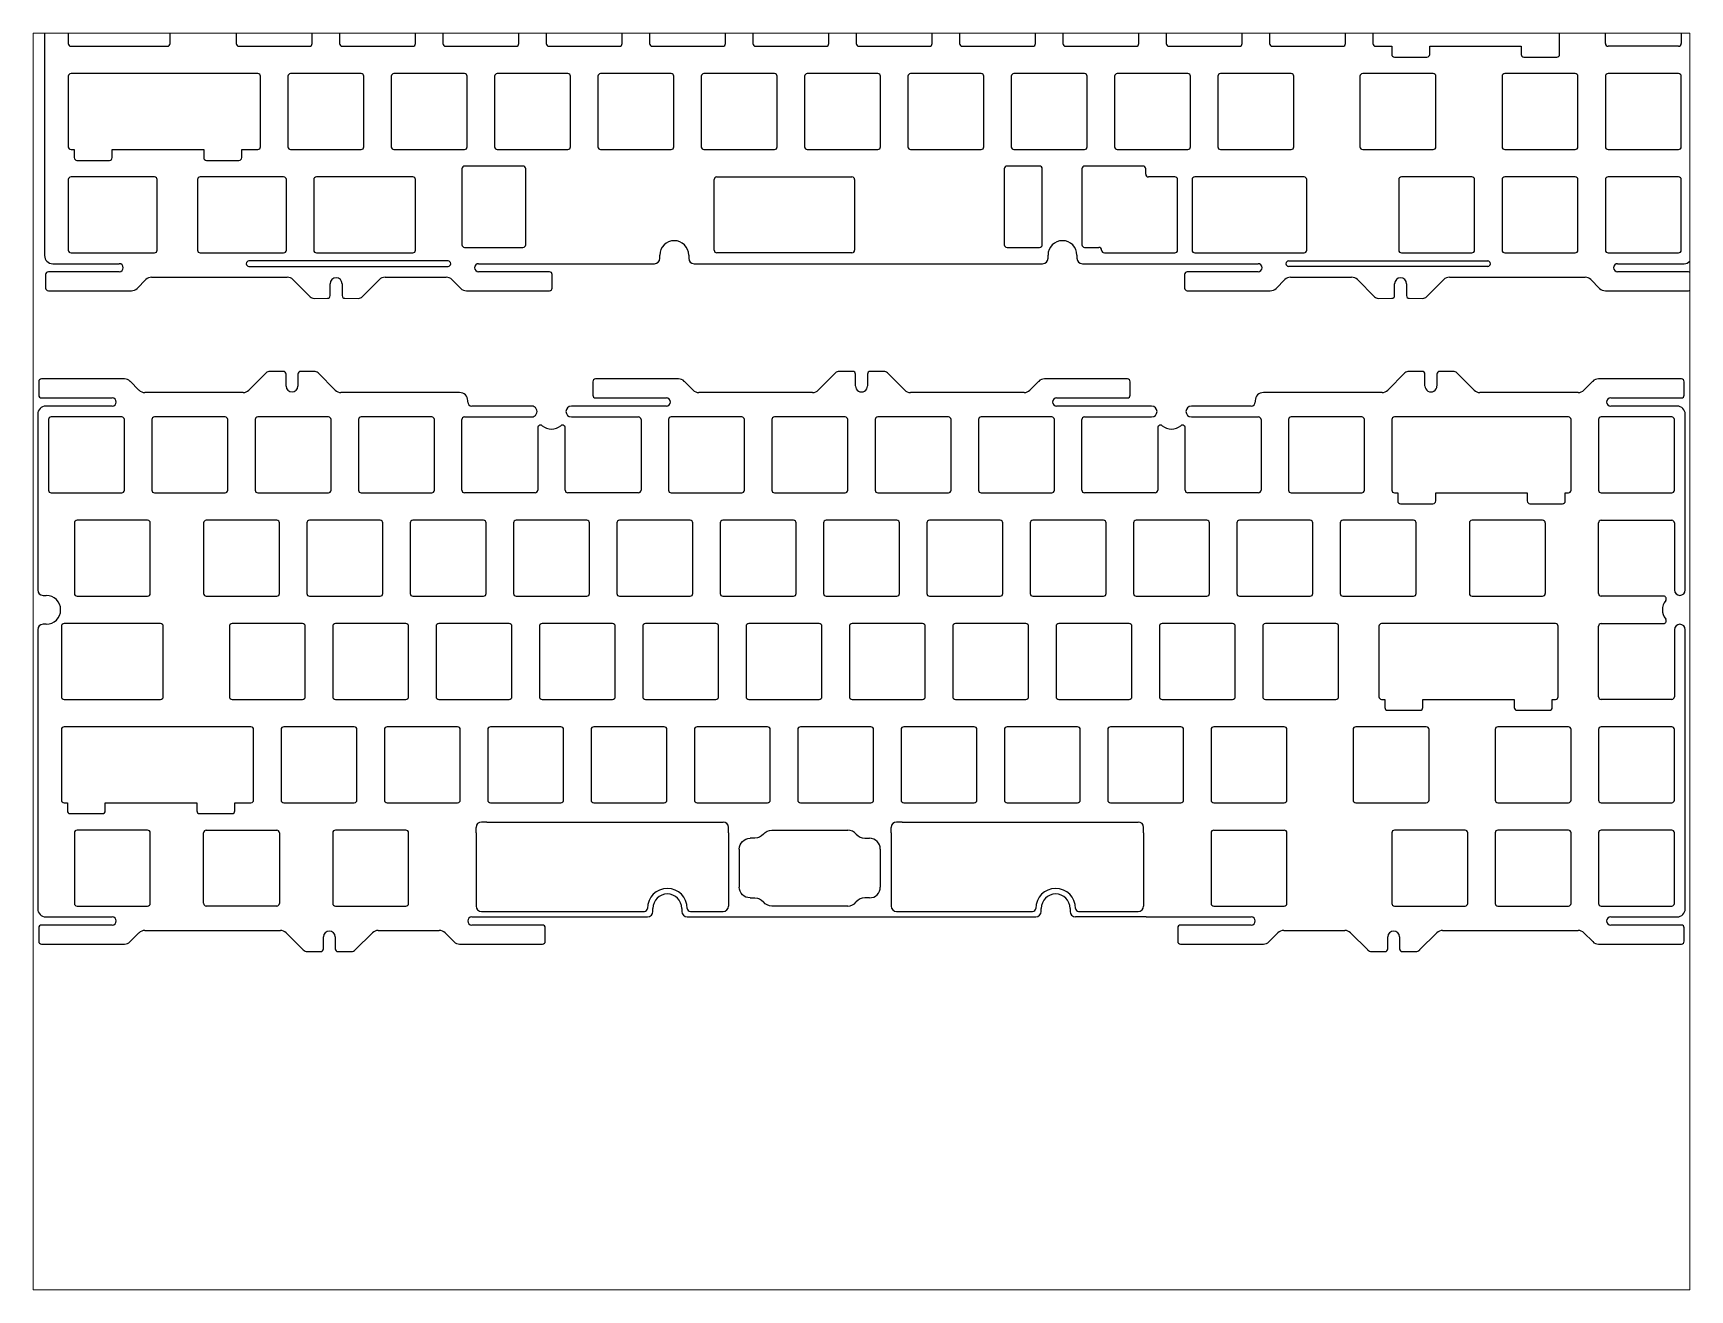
# Paper-space layout '布局1' of a CAD drawing. Header units: millimetres. Extents: x 26 to 231, y 20 to 176.
# The model-space entities are those that its viewports show. They can reach past a viewport. Long polylines and large blocks are cut down to what shows.
import ezdxf

# ---------------------------------------------------------------- set-up
doc = ezdxf.new("R2010")
doc.units = ezdxf.units.MM
doc.layers.add('SHAPE2DVIEW', color=7, linetype='Continuous')

msp = doc.modelspace()

# ---------------------------------------------------------------- linework, layer by layer
at = {"color": 0}
for p, q in [((11.64, 184.52), (11.64, 133.05)), ((46.98, 185.15), (46.98, 172.15)), ((60.98, 172.15), (60.98, 185.15)), ((66.03, 185.15), (66.03, 172.15)), ((80.03, 172.15), (80.03, 185.15)), ((85.08, 185.15), (85.08, 172.15)), ((99.08, 172.15), (99.08, 185.15)), ((104.13, 185.15), (104.13, 172.15)), ((118.13, 172.15), (118.13, 185.15)), ((123.18, 185.15), (123.18, 172.15)), ((137.18, 172.15), (137.18, 185.15)), ((142.23, 185.15), (142.23, 172.15)), ((156.23, 172.15), (156.23, 185.15)), ((161.28, 185.15), (161.28, 172.15)), ((175.28, 172.15), (175.28, 185.15)), ((180.33, 185.15), (180.33, 172.15)), ((194.33, 172.15), (194.33, 185.15)), ((199.38, 185.15), (199.38, 172.15)), ((213.38, 172.15), (213.38, 185.15)), ((218.43, 185.15), (218.43, 172.15)), ((232.43, 172.15), (232.43, 185.15)), ((237.48, 185.15), (237.48, 172.15)), ((251.48, 172.15), (251.48, 185.15)), ((256.53, 185.15), (256.53, 172.15)), ((299.39, 172.15), (299.39, 185.15)), ((313.39, 184.52), (313.39, 172.15)), ((315.39, 133.05), (315.39, 184.52)), ((290.96, 170.15), (290.96, 181.18)), ((47.48, 171.65), (60.48, 171.65)), ((66.53, 171.65), (79.53, 171.65)), ((85.58, 171.65), (98.58, 171.65)), ((104.63, 171.65), (117.63, 171.65)), ((123.68, 171.65), (136.68, 171.65)), ((142.73, 171.65), (155.73, 171.65)), ((161.78, 171.65), (174.78, 171.65)), ((180.83, 171.65), (193.83, 171.65)), ((199.88, 171.65), (212.88, 171.65)), ((218.93, 171.65), (231.93, 171.65)), ((237.98, 171.65), (250.98, 171.65)), ((257.03, 171.65), (260, 171.65)), ((260, 171.65), (260, 170.15)), ((267, 170.15), (267, 171.65)), ((267, 171.65), (283.87, 171.65)), ((283.87, 171.65), (283.87, 170.15)), ((312.89, 171.65), (299.89, 171.65)), ((260.5, 169.65), (266.5, 169.65)), ((284.37, 169.65), (290.46, 169.65)), ((56.5, 166.1), (56.5, 153.1)), ((70, 166.6), (57, 166.6)), ((70.5, 153.1), (70.5, 166.1)), ((75.55, 166.1), (75.55, 153.1)), ((89.05, 166.6), (76.05, 166.6)), ((89.55, 153.1), (89.55, 166.1)), ((94.6, 166.1), (94.6, 153.1)), ((108.1, 166.6), (95.1, 166.6)), ((108.6, 153.1), (108.6, 166.1)), ((113.65, 166.1), (113.65, 153.1)), ((127.15, 166.6), (114.15, 166.6)), ((127.65, 153.1), (127.65, 166.1)), ((132.7, 166.1), (132.7, 153.1)), ((146.2, 166.6), (133.2, 166.6)), ((146.7, 153.1), (146.7, 166.1)), ((151.75, 166.1), (151.75, 153.1)), ((165.25, 166.6), (152.25, 166.6)), ((165.75, 153.1), (165.75, 166.1)), ((170.8, 166.1), (170.8, 153.1)), ((184.3, 166.6), (171.3, 166.6)), ((184.8, 153.1), (184.8, 166.1)), ((189.85, 166.1), (189.85, 153.1)), ((203.35, 166.6), (190.35, 166.6)), ((203.85, 153.1), (203.85, 166.1)), ((208.9, 166.1), (208.9, 153.1)), ((222.4, 166.6), (209.4, 166.6)), ((222.9, 153.1), (222.9, 166.1)), ((227.95, 166.1), (227.95, 153.1)), ((241.45, 166.6), (228.45, 166.6)), ((241.95, 153.1), (241.95, 166.1)), ((254.15, 166.1), (254.15, 153.1)), ((267.65, 166.6), (254.65, 166.6)), ((268.15, 153.1), (268.15, 166.1)), ((280.34, 166.1), (280.34, 153.1)), ((293.84, 166.6), (280.84, 166.6)), ((294.34, 153.1), (294.34, 166.1)), ((299.39, 166.1), (299.39, 153.1)), ((312.89, 166.6), (299.89, 166.6)), ((313.39, 153.1), (313.39, 166.1)), ((57, 152.6), (70, 152.6)), ((76.05, 152.6), (89.05, 152.6)), ((95.1, 152.6), (108.1, 152.6)), ((114.15, 152.6), (127.15, 152.6)), ((133.2, 152.6), (146.2, 152.6)), ((152.25, 152.6), (165.25, 152.6)), ((171.3, 152.6), (184.3, 152.6)), ((190.35, 152.6), (203.35, 152.6)), ((209.4, 152.6), (222.4, 152.6)), ((228.45, 152.6), (241.45, 152.6)), ((254.65, 152.6), (267.65, 152.6)), ((280.84, 152.6), (293.84, 152.6)), ((299.89, 152.6), (312.89, 152.6)), ((16.02, 147.05), (16.02, 134.05)), ((31.9, 147.55), (16.52, 147.55)), ((32.4, 134.05), (32.4, 147.05)), ((202.88, 149.05), (202.88, 135.05)), ((214.14, 149.55), (203.38, 149.55)), ((214.64, 148.05), (214.64, 149.05)), ((220.02, 147.55), (215.14, 147.55)), ((220.52, 134.05), (220.52, 147.05)), ((223.19, 147.05), (223.19, 134.05)), ((243.83, 147.55), (223.69, 147.55)), ((244.33, 134.05), (244.33, 147.05)), ((261.29, 147.05), (261.29, 134.05)), ((274.79, 147.55), (261.79, 147.55)), ((275.29, 134.05), (275.29, 147.05)), ((280.34, 147.05), (280.34, 134.05)), ((293.84, 147.55), (280.84, 147.55)), ((294.34, 134.05), (294.34, 147.05)), ((299.39, 147.05), (299.39, 134.05)), ((312.89, 147.55), (299.89, 147.55)), ((313.39, 134.05), (313.39, 147.05)), ((203.38, 134.55), (206.02, 134.55)), ((13.14, 131.55), (25.39, 131.55)), ((16.52, 133.55), (31.9, 133.55)), ((86.03, 132.05), (49.33, 132.05)), ((91.67, 131.55), (124.07, 131.55)), ((125.07, 132.55), (125.07, 133.13)), ((130.39, 133.13), (130.39, 132.55)), ((131.39, 131.55), (195.64, 131.55)), ((196.64, 132.55), (196.64, 133.13)), ((201.97, 133.13), (201.97, 132.55)), ((202.97, 131.55), (235.36, 131.55)), ((207.02, 133.55), (220.02, 133.55)), ((223.69, 133.55), (243.83, 133.55)), ((241, 132.05), (277.7, 132.05)), ((261.79, 133.55), (274.79, 133.55)), ((280.84, 133.55), (293.84, 133.55)), ((299.89, 133.55), (312.89, 133.55)), ((301.64, 131.55), (313.89, 131.55)), ((11.84, 129.55), (11.84, 127.05)), ((25.39, 130.05), (12.34, 130.05)), ((28.7, 126.99), (30.32, 128.61)), ((31.38, 129.05), (56.38, 129.05)), ((49.33, 131.05), (86.03, 131.05)), ((57.44, 128.61), (60.61, 125.45)), ((70.2, 125.45), (73.36, 128.61)), ((74.42, 129.05), (85.68, 129.05)), ((86.74, 128.61), (88.36, 126.99)), ((104.72, 130.05), (91.67, 130.05)), ((105.22, 127.05), (105.22, 129.55)), ((221.81, 129.55), (221.81, 127.05)), ((235.36, 130.05), (222.31, 130.05)), ((238.67, 126.99), (240.29, 128.61)), ((277.7, 131.05), (241, 131.05)), ((241.35, 129.05), (252.61, 129.05)), ((253.67, 128.61), (256.83, 125.45)), ((266.42, 125.45), (269.59, 128.61)), ((270.65, 129.05), (295.65, 129.05)), ((296.71, 128.61), (298.33, 126.99)), ((314.69, 130.05), (301.64, 130.05)), ((315.19, 127.05), (315.19, 129.55)), ((12.34, 126.55), (27.64, 126.55)), ((64.3, 125.66), (64.3, 127.85)), ((66.5, 127.85), (66.5, 125.66)), ((89.42, 126.55), (104.72, 126.55)), ((222.31, 126.55), (237.61, 126.55)), ((260.53, 125.66), (260.53, 127.85)), ((262.73, 127.85), (262.73, 125.66)), ((299.39, 126.55), (314.69, 126.55)), ((61.32, 125.15), (63.8, 125.16)), ((67, 125.16), (69.49, 125.15)), ((257.54, 125.15), (260.03, 125.16)), ((263.23, 125.16), (265.71, 125.15)), ((26.37, 110.29), (11.07, 110.29)), ((52.47, 111.4), (49.3, 108.23)), ((55.66, 111.69), (53.18, 111.69)), ((56.16, 108.99), (56.16, 111.19)), ((58.36, 111.19), (58.36, 108.99)), ((61.35, 111.69), (58.86, 111.69)), ((65.22, 108.23), (62.06, 111.4)), ((128.52, 110.29), (113.22, 110.29)), ((157.45, 111.4), (154.29, 108.23)), ((160.65, 111.69), (158.16, 111.69)), ((161.15, 109), (161.15, 111.19)), ((163.35, 111.19), (163.35, 109)), ((166.33, 111.69), (163.85, 111.69)), ((170.21, 108.23), (167.04, 111.4)), ((211.28, 110.29), (195.98, 110.29)), ((262.44, 111.4), (259.27, 108.23)), ((265.63, 111.69), (263.15, 111.69)), ((266.13, 109), (266.13, 111.19)), ((268.33, 111.19), (268.33, 109)), ((271.32, 111.69), (268.83, 111.69)), ((275.19, 108.23), (272.02, 111.4)), ((313.42, 110.29), (298.12, 110.29)), ((10.57, 109.79), (10.57, 107.29)), ((29.05, 108.23), (27.43, 109.86)), ((48.24, 107.79), (30.12, 107.79)), ((88.16, 107.79), (66.28, 107.79)), ((112.72, 109.79), (112.72, 107.29)), ((131.2, 108.23), (129.58, 109.86)), ((153.23, 107.79), (132.26, 107.79)), ((192.23, 107.79), (171.27, 107.79)), ((194.92, 109.86), (193.29, 108.23)), ((211.78, 107.29), (211.78, 109.79)), ((258.21, 107.79), (236.34, 107.79)), ((294.38, 107.79), (276.25, 107.79)), ((297.06, 109.86), (295.44, 108.23)), ((313.92, 107.29), (313.92, 109.79)), ((11.07, 106.79), (24.12, 106.79)), ((24.12, 105.29), (11.87, 105.29)), ((89.66, 106.04), (89.66, 106.29)), ((101.43, 105.29), (90.41, 105.29)), ((126.27, 105.29), (108.76, 105.29)), ((113.22, 106.79), (126.27, 106.79)), ((198.23, 106.79), (211.28, 106.79)), ((215.73, 105.29), (198.23, 105.29)), ((234.09, 105.29), (223.06, 105.29)), ((234.84, 106.29), (234.84, 106.04)), ((300.37, 106.79), (313.42, 106.79)), ((312.62, 105.29), (300.37, 105.29)), ((10.37, 103.79), (10.37, 71.38)), ((12.37, 102.79), (12.37, 89.79)), ((25.87, 103.29), (12.87, 103.29)), ((26.37, 89.79), (26.37, 102.79)), ((31.42, 102.79), (31.42, 89.79)), ((44.92, 103.29), (31.92, 103.29)), ((45.42, 89.79), (45.42, 102.79)), ((50.47, 102.79), (50.47, 89.79)), ((63.97, 103.29), (50.97, 103.29)), ((64.47, 89.79), (64.47, 102.79)), ((69.52, 102.79), (69.52, 89.79)), ((83.02, 103.29), (70.02, 103.29)), ((83.52, 89.79), (83.52, 102.79)), ((88.57, 89.79), (88.57, 102.79)), ((89.07, 103.29), (101.43, 103.29)), ((102.57, 101.29), (102.57, 89.79)), ((107.62, 89.79), (107.62, 101.29)), ((108.76, 103.29), (121.12, 103.29)), ((121.62, 102.79), (121.62, 89.79)), ((126.67, 102.79), (126.67, 89.79)), ((140.17, 103.29), (127.17, 103.29)), ((140.67, 89.79), (140.67, 102.79)), ((145.72, 102.79), (145.72, 89.79)), ((159.22, 103.29), (146.22, 103.29)), ((159.72, 89.79), (159.72, 102.79)), ((164.77, 102.79), (164.77, 89.79)), ((178.27, 103.29), (165.27, 103.29)), ((178.77, 89.79), (178.77, 102.79)), ((183.82, 102.79), (183.82, 89.79)), ((197.32, 103.29), (184.32, 103.29)), ((197.82, 89.79), (197.82, 102.79)), ((202.87, 89.79), (202.87, 102.79)), ((203.37, 103.29), (215.73, 103.29)), ((216.87, 101.29), (216.87, 89.79)), ((221.92, 89.79), (221.92, 101.29)), ((223.06, 103.29), (235.42, 103.29)), ((235.92, 102.79), (235.92, 89.79)), ((240.97, 102.79), (240.97, 89.79)), ((254.47, 103.29), (241.47, 103.29)), ((254.97, 89.79), (254.97, 102.79)), ((298.12, 102.79), (298.12, 89.79)), ((311.62, 103.29), (298.62, 103.29)), ((312.12, 89.79), (312.12, 102.79)), ((314.12, 71.38), (314.12, 103.79)), ((12.87, 89.29), (25.87, 89.29)), ((31.92, 89.29), (44.92, 89.29)), ((50.97, 89.29), (63.97, 89.29)), ((70.02, 89.29), (83.02, 89.29)), ((102.07, 89.29), (89.07, 89.29)), ((121.12, 89.29), (108.12, 89.29)), ((127.17, 89.29), (140.17, 89.29)), ((146.22, 89.29), (159.22, 89.29)), ((165.27, 89.29), (178.27, 89.29)), ((184.32, 89.29), (197.32, 89.29)), ((216.37, 89.29), (203.37, 89.29)), ((235.42, 89.29), (222.42, 89.29)), ((241.47, 89.29), (254.47, 89.29)), ((298.62, 89.29), (311.62, 89.29)), ((17.14, 83.74), (17.14, 70.74)), ((30.64, 84.24), (17.64, 84.24)), ((31.14, 70.74), (31.14, 83.74)), ((40.95, 83.74), (40.95, 70.74)), ((54.45, 84.24), (41.45, 84.24)), ((54.95, 70.74), (54.95, 83.74)), ((60, 83.74), (60, 70.74)), ((73.5, 84.24), (60.5, 84.24)), ((74, 70.74), (74, 83.74)), ((79.05, 83.74), (79.05, 70.74)), ((92.55, 84.24), (79.55, 84.24)), ((93.05, 70.74), (93.05, 83.74)), ((98.1, 83.74), (98.1, 70.74)), ((111.6, 84.24), (98.6, 84.24)), ((112.1, 70.74), (112.1, 83.74)), ((117.15, 83.74), (117.15, 70.74)), ((130.65, 84.24), (117.65, 84.24)), ((131.15, 70.74), (131.15, 83.74)), ((136.2, 83.74), (136.2, 70.74)), ((149.7, 84.24), (136.7, 84.24)), ((150.2, 70.74), (150.2, 83.74)), ((155.25, 83.74), (155.25, 70.74)), ((168.75, 84.24), (155.75, 84.24)), ((169.25, 70.74), (169.25, 83.74)), ((174.3, 83.74), (174.3, 70.74)), ((187.8, 84.24), (174.8, 84.24)), ((188.3, 70.74), (188.3, 83.74)), ((193.35, 83.74), (193.35, 70.74)), ((206.85, 84.24), (193.85, 84.24)), ((207.35, 70.74), (207.35, 83.74)), ((212.4, 83.74), (212.4, 70.74)), ((225.9, 84.24), (212.9, 84.24)), ((226.4, 70.74), (226.4, 83.74)), ((231.45, 83.74), (231.45, 70.74)), ((244.95, 84.24), (231.95, 84.24)), ((245.45, 70.74), (245.45, 83.74)), ((250.5, 83.74), (250.5, 70.74)), ((264, 84.24), (251, 84.24)), ((264.5, 70.74), (264.5, 83.74)), ((298.12, 70.74), (298.12, 83.74)), ((298.62, 84.24), (311.62, 84.24)), ((312.12, 83.74), (312.12, 71.38)), ((11.37, 70.38), (11.95, 70.38)), ((17.64, 70.24), (30.64, 70.24)), ((41.45, 70.24), (54.45, 70.24)), ((60.5, 70.24), (73.5, 70.24)), ((79.55, 70.24), (92.55, 70.24)), ((98.6, 70.24), (111.6, 70.24)), ((117.65, 70.24), (130.65, 70.24)), ((136.7, 70.24), (149.7, 70.24)), ((155.75, 70.24), (168.75, 70.24)), ((174.8, 70.24), (187.8, 70.24)), ((193.85, 70.24), (206.85, 70.24)), ((212.9, 70.24), (225.9, 70.24)), ((231.95, 70.24), (244.95, 70.24)), ((251, 70.24), (264, 70.24)), ((310.12, 70.24), (298.62, 70.24)), ((11.95, 65.06), (11.37, 65.06)), ((45.71, 64.69), (45.71, 51.69)), ((59.21, 65.19), (46.21, 65.19)), ((59.71, 51.69), (59.71, 64.69)), ((64.76, 64.69), (64.76, 51.69)), ((78.26, 65.19), (65.26, 65.19)), ((78.76, 51.69), (78.76, 64.69)), ((83.81, 64.69), (83.81, 51.69)), ((97.31, 65.19), (84.31, 65.19)), ((97.81, 51.69), (97.81, 64.69)), ((102.86, 64.69), (102.86, 51.69)), ((116.36, 65.19), (103.36, 65.19)), ((116.86, 51.69), (116.86, 64.69)), ((121.91, 64.69), (121.91, 51.69)), ((135.41, 65.19), (122.41, 65.19)), ((135.91, 51.69), (135.91, 64.69)), ((140.96, 64.69), (140.96, 51.69)), ((154.46, 65.19), (141.46, 65.19)), ((154.96, 51.69), (154.96, 64.69)), ((160.01, 64.69), (160.01, 51.69)), ((173.51, 65.19), (160.51, 65.19)), ((174.01, 51.69), (174.01, 64.69)), ((179.06, 64.69), (179.06, 51.69)), ((192.56, 65.19), (179.56, 65.19)), ((193.06, 51.69), (193.06, 64.69)), ((198.11, 64.69), (198.11, 51.69)), ((211.61, 65.19), (198.61, 65.19)), ((212.11, 51.69), (212.11, 64.69)), ((217.16, 64.69), (217.16, 51.69)), ((230.66, 65.19), (217.66, 65.19)), ((231.16, 51.69), (231.16, 64.69)), ((236.21, 64.69), (236.21, 51.69)), ((249.71, 65.19), (236.71, 65.19)), ((250.21, 51.69), (250.21, 64.69)), ((298.12, 51.69), (298.12, 64.69)), ((298.62, 65.19), (310.12, 65.19)), ((10.37, 64.06), (10.37, 12.59)), ((312.12, 64.06), (312.12, 51.69)), ((314.12, 12.59), (314.12, 64.06)), ((46.21, 51.19), (59.21, 51.19)), ((65.26, 51.19), (78.26, 51.19)), ((84.31, 51.19), (97.31, 51.19)), ((103.36, 51.19), (116.36, 51.19)), ((122.41, 51.19), (135.41, 51.19)), ((141.46, 51.19), (154.46, 51.19)), ((160.51, 51.19), (173.51, 51.19)), ((179.56, 51.19), (192.56, 51.19)), ((198.61, 51.19), (211.61, 51.19)), ((217.66, 51.19), (230.66, 51.19)), ((236.71, 51.19), (249.71, 51.19)), ((311.62, 51.19), (298.62, 51.19)), ((68.74, 46.14), (55.74, 46.14)), ((87.79, 46.14), (74.79, 46.14)), ((106.84, 46.14), (93.84, 46.14)), ((125.89, 46.14), (112.89, 46.14)), ((144.94, 46.14), (131.94, 46.14)), ((163.99, 46.14), (150.99, 46.14)), ((183.04, 46.14), (170.04, 46.14)), ((202.09, 46.14), (189.09, 46.14)), ((221.14, 46.14), (208.14, 46.14)), ((240.19, 46.14), (227.19, 46.14)), ((266.38, 46.14), (253.38, 46.14)), ((292.57, 46.14), (279.57, 46.14)), ((311.62, 46.14), (298.62, 46.14)), ((55.24, 45.64), (55.24, 32.64)), ((69.24, 32.64), (69.24, 45.64)), ((74.29, 45.64), (74.29, 32.64)), ((88.29, 32.64), (88.29, 45.64)), ((93.34, 45.64), (93.34, 32.64)), ((107.34, 32.64), (107.34, 45.64)), ((112.39, 45.64), (112.39, 32.64)), ((126.39, 32.64), (126.39, 45.64)), ((131.44, 45.64), (131.44, 32.64)), ((145.44, 32.64), (145.44, 45.64)), ((150.49, 45.64), (150.49, 32.64)), ((164.49, 32.64), (164.49, 45.64)), ((169.54, 45.64), (169.54, 32.64)), ((183.54, 32.64), (183.54, 45.64)), ((188.59, 45.64), (188.59, 32.64)), ((202.59, 32.64), (202.59, 45.64)), ((207.64, 45.64), (207.64, 32.64)), ((221.64, 32.64), (221.64, 45.64)), ((226.69, 45.64), (226.69, 32.64)), ((240.69, 32.64), (240.69, 45.64)), ((252.88, 45.64), (252.88, 32.64)), ((266.88, 32.64), (266.88, 45.64)), ((279.07, 45.64), (279.07, 32.64)), ((293.07, 32.64), (293.07, 45.64)), ((298.12, 45.64), (298.12, 32.64)), ((312.12, 32.64), (312.12, 45.64)), ((55.74, 32.14), (68.74, 32.14)), ((74.79, 32.14), (87.79, 32.14)), ((93.84, 32.14), (106.84, 32.14)), ((112.89, 32.14), (125.89, 32.14)), ((131.94, 32.14), (144.94, 32.14)), ((150.99, 32.14), (163.99, 32.14)), ((170.04, 32.14), (183.04, 32.14)), ((189.09, 32.14), (202.09, 32.14)), ((208.14, 32.14), (221.14, 32.14)), ((227.19, 32.14), (240.19, 32.14)), ((253.38, 32.14), (266.38, 32.14)), ((279.57, 32.14), (292.57, 32.14)), ((298.62, 32.14), (311.62, 32.14)), ((40.95, 13.6), (40.95, 26.59)), ((41.45, 27.09), (54.45, 27.09)), ((260.02, 26.59), (260.02, 13.59)), ((273.52, 27.09), (260.52, 27.09)), ((274.02, 13.59), (274.02, 26.59)), ((279.07, 26.59), (279.07, 13.59)), ((292.57, 27.09), (279.57, 27.09)), ((293.07, 13.59), (293.07, 26.59)), ((298.12, 26.59), (298.12, 13.59)), ((311.62, 27.09), (298.62, 27.09)), ((312.12, 13.59), (312.12, 26.59)), ((54.45, 13.1), (41.45, 13.1)), ((123.8, 12.09), (123.8, 12.67)), ((129.12, 12.67), (129.12, 12.09)), ((195.37, 12.09), (195.37, 12.67)), ((200.7, 12.67), (200.7, 12.09)), ((260.52, 13.09), (273.52, 13.09)), ((279.57, 13.09), (292.57, 13.09)), ((298.62, 13.09), (311.62, 13.09)), ((24.12, 9.59), (11.07, 9.59)), ((11.87, 11.09), (24.12, 11.09)), ((103.46, 9.59), (90.41, 9.59)), ((214.76, 11.09), (234.09, 11.09)), ((234.09, 9.59), (221.04, 9.59)), ((300.37, 11.09), (312.62, 11.09)), ((313.42, 9.59), (300.37, 9.59)), ((10.57, 9.09), (10.57, 6.59)), ((27.43, 6.53), (29.05, 8.16)), ((30.12, 8.59), (55.12, 8.59)), ((56.18, 8.16), (59.34, 4.99)), ((63.04, 5.2), (63.04, 7.39)), ((65.24, 7.39), (65.24, 5.2)), ((68.93, 4.99), (72.1, 8.16)), ((73.16, 8.59), (84.41, 8.59)), ((85.47, 8.16), (87.1, 6.53)), ((103.96, 6.59), (103.96, 9.09)), ((220.54, 9.09), (220.54, 6.59)), ((237.4, 6.53), (239.02, 8.16)), ((240.08, 8.59), (251.34, 8.59)), ((252.4, 8.16), (255.57, 4.99)), ((259.26, 5.2), (259.26, 7.39)), ((261.46, 7.39), (261.46, 5.2)), ((265.15, 4.99), (268.32, 8.16)), ((269.38, 8.59), (294.38, 8.59)), ((295.44, 8.16), (297.06, 6.53)), ((313.92, 6.59), (313.92, 9.09)), ((11.07, 6.09), (26.37, 6.09)), ((60.05, 4.7), (62.54, 4.7)), ((65.74, 4.7), (68.22, 4.7)), ((88.16, 6.09), (103.46, 6.09)), ((221.04, 6.09), (236.34, 6.09)), ((256.27, 4.7), (258.76, 4.7)), ((261.96, 4.7), (264.45, 4.7)), ((298.12, 6.09), (313.42, 6.09))]:
    msp.add_line(p, q, dxfattribs=at)
for p, q in [((16.02, 185.15), (16.02, 172.15)), ((34.78, 172.15), (34.78, 185.15)), ((16.52, 171.65), (34.28, 171.65)), ((16.02, 166.1), (16.02, 153.1)), ((50.95, 166.6), (16.52, 166.6)), ((51.45, 153.1), (51.45, 166.1)), ((16.52, 152.6), (17.11, 152.6)), ((17.11, 152.6), (17.11, 151.1)), ((17.61, 150.6), (23.61, 150.6)), ((24.11, 151.1), (24.11, 152.6)), ((24.11, 152.6), (40.98, 152.6)), ((40.98, 152.6), (40.98, 151.1)), ((41.48, 150.6), (47.48, 150.6)), ((47.98, 151.1), (47.98, 152.6)), ((47.98, 152.6), (50.95, 152.6)), ((39.83, 147.05), (39.83, 134.05)), ((55.72, 147.55), (40.33, 147.55)), ((56.22, 134.05), (56.22, 147.05)), ((61.27, 147.05), (61.27, 134.05)), ((79.53, 147.55), (61.77, 147.55)), ((80.03, 134.05), (80.03, 147.05)), ((88.58, 149.05), (88.58, 135.05)), ((99.84, 149.55), (89.08, 149.55)), ((100.34, 135.05), (100.34, 149.05)), ((135.08, 134.05), (135.08, 147.05)), ((135.58, 147.55), (160.49, 147.55)), ((160.99, 147.05), (160.99, 134.05)), ((188.58, 149.05), (188.58, 135.05)), ((195.08, 149.55), (189.08, 149.55)), ((195.58, 135.05), (195.58, 149.05)), ((89.08, 134.55), (99.84, 134.55)), ((189.08, 134.55), (195.08, 134.55)), ((40.33, 133.55), (55.72, 133.55)), ((61.77, 133.55), (79.53, 133.55)), ((160.49, 133.55), (135.58, 133.55)), ((260.02, 102.79), (260.02, 89.79)), ((292.57, 103.29), (260.52, 103.29)), ((293.07, 89.79), (293.07, 102.79)), ((260.52, 89.29), (261.11, 89.29)), ((261.11, 89.29), (261.11, 87.79)), ((268.11, 87.79), (268.11, 89.29)), ((268.11, 89.29), (284.99, 89.29)), ((284.99, 89.29), (284.99, 87.79)), ((291.99, 89.29), (292.57, 89.29)), ((291.99, 87.79), (291.99, 89.29)), ((261.61, 87.29), (267.61, 87.29)), ((285.49, 87.29), (291.49, 87.29)), ((14.75, 64.69), (14.75, 51.69)), ((33.02, 65.19), (15.25, 65.19)), ((33.52, 51.69), (33.52, 64.69)), ((257.64, 64.69), (257.64, 51.69)), ((290.19, 65.19), (258.14, 65.19)), ((290.69, 51.69), (290.69, 64.69)), ((15.25, 51.19), (33.02, 51.19)), ((258.14, 51.19), (258.73, 51.19)), ((258.73, 51.19), (258.73, 49.69)), ((259.23, 49.19), (265.23, 49.19)), ((265.73, 49.69), (265.73, 51.19)), ((265.73, 51.19), (282.6, 51.19)), ((282.6, 51.19), (282.6, 49.69)), ((283.1, 49.19), (289.1, 49.19)), ((289.6, 51.19), (290.19, 51.19)), ((289.6, 49.69), (289.6, 51.19)), ((49.69, 46.14), (15.25, 46.14)), ((14.75, 45.64), (14.75, 32.64)), ((50.19, 32.64), (50.19, 45.64)), ((15.25, 32.14), (15.84, 32.14)), ((15.84, 32.14), (15.84, 30.64)), ((22.84, 30.64), (22.84, 32.14)), ((22.84, 32.14), (39.72, 32.14)), ((39.72, 32.14), (39.72, 30.64)), ((46.72, 30.64), (46.72, 32.14)), ((46.72, 32.14), (49.69, 32.14)), ((16.34, 30.14), (22.34, 30.14)), ((40.22, 30.14), (46.22, 30.14)), ((91.19, 26.59), (91.19, 27.59)), ((93.19, 28.59), (92.19, 28.59)), ((135.72, 28.59), (136.72, 28.59)), ((137.72, 26.59), (137.72, 27.59)), ((167.72, 26.59), (167.72, 27.59)), ((169.72, 28.59), (168.72, 28.59)), ((212.26, 28.59), (213.26, 28.59)), ((214.26, 26.59), (214.26, 27.59)), ((145.72, 27.1), (159.72, 27.1)), ((91.19, 15.1), (91.19, 14.59)), ((91.19, 14.59), (91.19, 13.59)), ((91.19, 13.59), (91.19, 13.09)), ((137.72, 15.1), (137.72, 14.59)), ((137.72, 14.59), (137.72, 13.59)), ((137.72, 13.59), (137.72, 13.09)), ((159.72, 13.1), (145.72, 13.1)), ((167.72, 15.1), (167.72, 14.59)), ((167.72, 14.59), (167.72, 13.59)), ((167.72, 13.59), (167.72, 13.09)), ((214.26, 15.1), (214.26, 13.59)), ((214.26, 13.59), (214.26, 13.09)), ((90.41, 11.09), (122.8, 11.09)), ((92.19, 12.09), (121.8, 12.09)), ((121.8, 12.09), (122.22, 12.09)), ((130.12, 11.09), (194.37, 11.09)), ((130.7, 12.09), (131.12, 12.09)), ((131.12, 12.09), (134.58, 12.09)), ((134.58, 12.09), (136.72, 12.09)), ((168.72, 12.09), (193.8, 12.09)), ((214.76, 11.09), (201.7, 11.09)), ((202.27, 12.09), (213.26, 12.09))]:
    msp.add_line(p, q)
at = {"linetype": 'Continuous'}
for p, q in [((93.19, 28.59), (135.72, 28.59)), ((169.72, 28.59), (212.26, 28.59)), ((54.93, 26.59), (54.93, 13.59)), ((91.19, 26.59), (91.19, 15.1)), ((137.72, 26.59), (137.72, 15.1)), ((167.72, 26.59), (167.72, 15.1)), ((214.26, 26.59), (214.26, 15.1)), ((227.19, 27.09), (240.19, 27.09)), ((139.72, 23.6), (139.72, 16.6)), ((165.72, 23.6), (165.72, 16.6))]:
    msp.add_line(p, q, dxfattribs=at)
for centre, radius, start, end in [((16.52, 172.15), 0.5, 180, 270), ((34.28, 172.15), 0.5, 270, 0), ((16.52, 166.1), 0.5, 90, 180), ((50.95, 166.1), 0.5, 0, 90), ((16.52, 153.1), 0.5, 180, 270), ((50.95, 153.1), 0.5, 270, 0), ((17.61, 151.1), 0.5, 180, 270), ((23.61, 151.1), 0.5, 270, 0), ((41.48, 151.1), 0.5, 180, 270), ((47.48, 151.1), 0.5, 270, 0), ((40.33, 147.05), 0.5, 90, 180), ((55.72, 147.05), 0.5, 0, 90), ((61.77, 147.05), 0.5, 90, 180), ((79.53, 147.05), 0.5, 0, 90), ((89.08, 149.05), 0.5, 90, 180), ((99.84, 149.05), 0.5, 0, 90), ((135.58, 147.05), 0.5, 90, 180), ((160.49, 147.05), 0.5, 0, 90), ((189.08, 149.05), 0.5, 90, 180), ((195.08, 149.05), 0.5, 0, 90), ((89.08, 135.05), 0.5, 180, 270), ((99.84, 135.05), 0.5, 270, 0), ((189.08, 135.05), 0.5, 180, 270), ((195.08, 135.05), 0.5, 270, 0), ((40.33, 134.05), 0.5, 180, 270), ((55.72, 134.05), 0.5, 270, 0), ((61.77, 134.05), 0.5, 180, 270), ((79.53, 134.05), 0.5, 270, 0), ((135.58, 134.05), 0.5, 180, 270), ((160.49, 134.05), 0.5, 270, 0), ((260.52, 102.79), 0.5, 90, 180), ((292.57, 102.79), 0.5, 0, 90), ((260.52, 89.79), 0.5, 180, 270), ((292.57, 89.79), 0.5, 270, 0), ((261.61, 87.79), 0.5, 180, 270), ((267.61, 87.79), 0.5, 270, 0), ((285.49, 87.79), 0.5, 180, 270), ((291.49, 87.79), 0.5, 270, 0), ((15.25, 64.69), 0.5, 90, 180), ((33.02, 64.69), 0.5, 0, 90), ((258.14, 64.69), 0.5, 90, 180), ((290.19, 64.69), 0.5, 0, 90), ((15.25, 51.69), 0.5, 180, 270), ((33.02, 51.69), 0.5, 270, 0), ((258.14, 51.69), 0.5, 180, 270), ((259.23, 49.69), 0.5, 180, 270), ((265.23, 49.69), 0.5, 270, 0), ((283.1, 49.69), 0.5, 180, 270), ((289.1, 49.69), 0.5, 270, 0), ((290.19, 51.69), 0.5, 270, 0), ((15.25, 45.64), 0.5, 90, 180), ((49.69, 45.64), 0.5, 0, 90), ((15.25, 32.64), 0.5, 180, 270), ((16.34, 30.64), 0.5, 180, 270), ((22.34, 30.64), 0.5, 270, 0), ((40.22, 30.64), 0.5, 180, 270), ((46.22, 30.64), 0.5, 270, 0), ((49.69, 32.64), 0.5, 270, 0), ((126.46, 12.67), 3.66, 0, 180), ((198.04, 12.67), 3.66, 0, 180), ((122.22, 12.67), 0.577, 270, 0), ((130.7, 12.67), 0.577, 180, 270), ((193.8, 12.67), 0.577, 270, 0), ((202.27, 12.67), 0.577, 180, 270)]:
    msp.add_arc(centre, radius, start, end)
at = {"color": 0}
for centre, radius, start, end in [((47.48, 172.15), 0.5, 180, 270), ((60.48, 172.15), 0.5, 270, 0), ((66.53, 172.15), 0.5, 180, 270), ((79.53, 172.15), 0.5, 270, 0), ((85.58, 172.15), 0.5, 180, 270), ((98.58, 172.15), 0.5, 270, 0), ((104.63, 172.15), 0.5, 180, 270), ((117.63, 172.15), 0.5, 270, 0), ((123.68, 172.15), 0.5, 180, 270), ((136.68, 172.15), 0.5, 270, 0), ((142.73, 172.15), 0.5, 180, 270), ((155.73, 172.15), 0.5, 270, 0), ((161.78, 172.15), 0.5, 180, 270), ((174.78, 172.15), 0.5, 270, 0), ((180.83, 172.15), 0.5, 180, 270), ((193.83, 172.15), 0.5, 270, 0), ((199.88, 172.15), 0.5, 180, 270), ((212.88, 172.15), 0.5, 270, 0), ((218.93, 172.15), 0.5, 180, 270), ((231.93, 172.15), 0.5, 270, 0), ((237.98, 172.15), 0.5, 180, 270), ((250.98, 172.15), 0.5, 270, 0), ((257.03, 172.15), 0.5, 180, 270), ((299.89, 172.15), 0.5, 180, 270), ((312.89, 172.15), 0.5, 270, 0), ((260.5, 170.15), 0.5, 180, 270), ((266.5, 170.15), 0.5, 270, 0), ((284.37, 170.15), 0.5, 180, 270), ((290.46, 170.15), 0.5, 270, 0), ((57, 166.1), 0.5, 90, 180), ((70, 166.1), 0.5, 0, 90), ((76.05, 166.1), 0.5, 90, 180), ((89.05, 166.1), 0.5, 0, 90), ((95.1, 166.1), 0.5, 90, 180), ((108.1, 166.1), 0.5, 0, 90), ((114.15, 166.1), 0.5, 90, 180), ((127.15, 166.1), 0.5, 0, 90), ((133.2, 166.1), 0.5, 90, 180), ((146.2, 166.1), 0.5, 0, 90), ((152.25, 166.1), 0.5, 90, 180), ((165.25, 166.1), 0.5, 0, 90), ((171.3, 166.1), 0.5, 90, 180), ((184.3, 166.1), 0.5, 0, 90), ((190.35, 166.1), 0.5, 90, 180), ((203.35, 166.1), 0.5, 0, 90), ((209.4, 166.1), 0.5, 90, 180), ((222.4, 166.1), 0.5, 0, 90), ((228.45, 166.1), 0.5, 90, 180), ((241.45, 166.1), 0.5, 0, 90), ((254.65, 166.1), 0.5, 90, 180), ((267.65, 166.1), 0.5, 0, 90), ((280.84, 166.1), 0.5, 90, 180), ((293.84, 166.1), 0.5, 0, 90), ((299.89, 166.1), 0.5, 90, 180), ((312.89, 166.1), 0.5, 0, 90), ((57, 153.1), 0.5, 180, 270), ((70, 153.1), 0.5, 270, 0), ((76.05, 153.1), 0.5, 180, 270), ((89.05, 153.1), 0.5, 270, 0), ((95.1, 153.1), 0.5, 180, 270), ((108.1, 153.1), 0.5, 270, 0), ((114.15, 153.1), 0.5, 180, 270), ((127.15, 153.1), 0.5, 270, 0), ((133.2, 153.1), 0.5, 180, 270), ((146.2, 153.1), 0.5, 270, 0), ((152.25, 153.1), 0.5, 180, 270), ((165.25, 153.1), 0.5, 270, 0), ((171.3, 153.1), 0.5, 180, 270), ((184.3, 153.1), 0.5, 270, 0), ((190.35, 153.1), 0.5, 180, 270), ((203.35, 153.1), 0.5, 270, 0), ((209.4, 153.1), 0.5, 180, 270), ((222.4, 153.1), 0.5, 270, 0), ((228.45, 153.1), 0.5, 180, 270), ((241.45, 153.1), 0.5, 270, 0), ((254.65, 153.1), 0.5, 180, 270), ((267.65, 153.1), 0.5, 270, 0), ((280.84, 153.1), 0.5, 180, 270), ((293.84, 153.1), 0.5, 270, 0), ((299.89, 153.1), 0.5, 180, 270), ((312.89, 153.1), 0.5, 270, 0), ((16.52, 147.05), 0.5, 90, 180), ((31.9, 147.05), 0.5, 0, 90), ((203.38, 149.05), 0.5, 90, 180), ((214.14, 149.05), 0.5, 0, 90), ((215.14, 148.05), 0.5, 180, 270), ((220.02, 147.05), 0.5, 0, 90), ((223.69, 147.05), 0.5, 90, 180), ((243.83, 147.05), 0.5, 0, 90), ((261.79, 147.05), 0.5, 90, 180), ((274.79, 147.05), 0.5, 0, 90), ((280.84, 147.05), 0.5, 90, 180), ((293.84, 147.05), 0.5, 0, 90), ((299.89, 147.05), 0.5, 90, 180), ((312.89, 147.05), 0.5, 0, 90), ((127.73, 133.13), 2.66, 0, 180), ((199.3, 133.13), 2.66, 360, 180), ((203.38, 135.05), 0.5, 180, 270), ((206.02, 134.05), 0.5, 0, 90), ((13.14, 133.05), 1.5, 180, 270), ((16.52, 134.05), 0.5, 180, 270), ((25.39, 130.8), 0.75, 270, 90), ((31.9, 134.05), 0.5, 270, 0), ((49.33, 131.55), 0.5, 90, 270), ((86.03, 131.55), 0.5, 270, 90), ((91.67, 130.8), 0.75, 90, 270), ((124.07, 132.55), 1, 270, 0), ((131.39, 132.55), 1, 180, 270), ((195.64, 132.55), 1, 270, 0), ((202.97, 132.55), 1, 180, 270), ((207.02, 134.05), 0.5, 180, 270), ((220.02, 134.05), 0.5, 270, 360), ((223.69, 134.05), 0.5, 180, 270), ((235.36, 130.8), 0.75, 270, 90), ((241, 131.55), 0.5, 90, 270), ((243.83, 134.05), 0.5, 270, 0), ((261.79, 134.05), 0.5, 180, 270), ((274.79, 134.05), 0.5, 270, 0), ((277.7, 131.55), 0.5, 270, 90), ((280.84, 134.05), 0.5, 180, 270), ((293.84, 134.05), 0.5, 270, 0), ((299.89, 134.05), 0.5, 180, 270), ((301.64, 130.8), 0.75, 90, 270), ((312.89, 134.05), 0.5, 270, 0), ((313.89, 133.05), 1.5, 270, 0), ((12.34, 129.55), 0.5, 90, 180), ((31.38, 127.55), 1.5, 90, 135), ((56.38, 127.55), 1.5, 45, 90), ((65.4, 127.85), 1.1, 0, 180), ((74.42, 127.55), 1.5, 90, 135), ((85.68, 127.55), 1.5, 45, 90), ((104.72, 129.55), 0.5, 0, 90), ((222.31, 129.55), 0.5, 90, 180), ((241.35, 127.55), 1.5, 90, 135), ((252.61, 127.55), 1.5, 45, 90), ((261.63, 127.85), 1.1, 0, 180), ((270.65, 127.55), 1.5, 90, 135), ((295.65, 127.55), 1.5, 45, 90), ((314.69, 129.55), 0.5, 0, 90), ((12.34, 127.05), 0.5, 180, 270), ((27.64, 128.05), 1.5, 270, 315), ((61.32, 126.15), 1, 225, 270), ((63.8, 125.66), 0.5, 270, 360), ((67, 125.66), 0.5, 180, 270), ((69.49, 126.15), 1, 270, 315), ((89.42, 128.05), 1.5, 225, 270), ((104.72, 127.05), 0.5, 270, 0), ((222.31, 127.05), 0.5, 180, 270), ((237.61, 128.05), 1.5, 270, 315), ((257.54, 126.15), 1, 225, 270), ((260.03, 125.66), 0.5, 270, 360), ((263.23, 125.66), 0.5, 180, 270), ((265.71, 126.15), 1, 270, 315), ((299.39, 128.05), 1.5, 225, 270), ((314.69, 127.05), 0.5, 270, 0), ((11.07, 109.79), 0.5, 90, 180), ((26.37, 108.79), 1.5, 45, 90), ((53.18, 110.69), 1, 90, 135), ((55.66, 111.19), 0.5, 0, 90), ((58.86, 111.19), 0.5, 90, 180), ((61.35, 110.69), 1, 45, 90), ((113.22, 109.79), 0.5, 90, 180), ((128.52, 108.79), 1.5, 45, 90), ((158.16, 110.69), 1, 90, 135), ((160.65, 111.19), 0.5, 0, 90), ((163.85, 111.19), 0.5, 90, 180), ((166.33, 110.69), 1, 45, 90), ((195.98, 108.79), 1.5, 90, 135), ((211.28, 109.79), 0.5, 0, 90), ((263.15, 110.69), 1, 90, 135), ((265.63, 111.19), 0.5, 0, 90), ((268.83, 111.19), 0.5, 90, 180), ((271.32, 110.69), 1, 45, 90), ((298.12, 108.79), 1.5, 90, 135), ((313.42, 109.79), 0.5, 0, 90), ((11.07, 107.29), 0.5, 180, 270), ((30.12, 109.29), 1.5, 225, 270), ((48.24, 109.29), 1.5, 270, 315), ((57.26, 108.99), 1.1, 180, 360), ((66.28, 109.29), 1.5, 225, 270), ((88.16, 106.29), 1.5, 0, 90), ((113.22, 107.29), 0.5, 180, 270), ((132.26, 109.29), 1.5, 225, 270), ((153.23, 109.29), 1.5, 270, 315), ((162.25, 108.99), 1.1, 179.9545, 0.0455), ((171.27, 109.29), 1.5, 225, 270), ((192.23, 109.29), 1.5, 270, 315), ((211.28, 107.29), 0.5, 270, 0), ((236.34, 106.29), 1.5, 90, 180), ((258.21, 109.29), 1.5, 270, 315), ((267.23, 108.99), 1.1, 179.9545, 0.0455), ((276.25, 109.29), 1.5, 225, 270), ((294.38, 109.29), 1.5, 270, 315), ((313.42, 107.29), 0.5, 270, 0), ((11.87, 103.79), 1.5, 90, 180), ((24.12, 106.04), 0.75, 270, 90), ((90.41, 106.04), 0.75, 180, 270), ((101.43, 104.29), 1, 269.9953, 90), ((108.76, 104.29), 1, 90, 270), ((126.27, 106.04), 0.75, 270, 90), ((198.23, 106.04), 0.75, 90, 270), ((215.73, 104.29), 1, 270, 90), ((223.06, 104.29), 1, 90, 270), ((234.09, 106.04), 0.75, 270, 0), ((300.37, 106.04), 0.75, 90, 270), ((312.62, 103.79), 1.5, 0, 90), ((12.87, 102.79), 0.5, 90, 180), ((25.87, 102.79), 0.5, 0, 90), ((31.92, 102.79), 0.5, 90, 180), ((44.92, 102.79), 0.5, 0, 90), ((50.97, 102.79), 0.5, 90, 180), ((63.97, 102.79), 0.5, 0, 90), ((70.02, 102.79), 0.5, 90, 180), ((83.02, 102.79), 0.5, 0, 90), ((89.07, 102.79), 0.5, 90, 180), ((103.07, 101.29), 0.5, 50.1882, 180), ((105.1, 103.72), 2.66, 230.1882, 309.8118), ((107.12, 101.29), 0.5, 0, 129.8118), ((121.12, 102.79), 0.5, 0, 90), ((127.17, 102.79), 0.5, 90, 180), ((140.17, 102.79), 0.5, 0, 90), ((146.22, 102.79), 0.5, 90, 180), ((159.22, 102.79), 0.5, 0, 90), ((165.27, 102.79), 0.5, 90, 180), ((178.27, 102.79), 0.5, 0, 90), ((184.32, 102.79), 0.5, 90, 180), ((197.32, 102.79), 0.5, 0, 90), ((203.37, 102.79), 0.5, 90, 180), ((217.37, 101.29), 0.5, 50.1882, 180), ((219.4, 103.72), 2.66, 230.1882, 309.8118), ((221.42, 101.29), 0.5, 0, 129.8118), ((235.42, 102.79), 0.5, 0, 90), ((241.47, 102.79), 0.5, 90, 180), ((254.47, 102.79), 0.5, 0, 90), ((298.62, 102.79), 0.5, 90, 180), ((311.62, 102.79), 0.5, 0, 90), ((12.87, 89.79), 0.5, 180, 270), ((25.87, 89.79), 0.5, 270, 0), ((31.92, 89.79), 0.5, 180, 270), ((44.92, 89.79), 0.5, 270, 0), ((50.97, 89.79), 0.5, 180, 270), ((63.97, 89.79), 0.5, 270, 0), ((70.02, 89.79), 0.5, 180, 270), ((83.02, 89.79), 0.5, 270, 0), ((89.07, 89.79), 0.5, 180, 270), ((102.07, 89.79), 0.5, 270, 0), ((108.12, 89.79), 0.5, 180, 270), ((121.12, 89.79), 0.5, 270, 0), ((127.17, 89.79), 0.5, 180, 270), ((140.17, 89.79), 0.5, 270, 0), ((146.22, 89.79), 0.5, 180, 270), ((159.22, 89.79), 0.5, 270, 0), ((165.27, 89.79), 0.5, 180, 270), ((178.27, 89.79), 0.5, 270, 0), ((184.32, 89.79), 0.5, 180, 270), ((197.32, 89.79), 0.5, 270, 0), ((203.37, 89.79), 0.5, 180, 270), ((216.37, 89.79), 0.5, 270, 0), ((222.42, 89.79), 0.5, 180, 270), ((235.42, 89.79), 0.5, 270, 0), ((241.47, 89.79), 0.5, 180, 270), ((254.47, 89.79), 0.5, 270, 0), ((298.62, 89.79), 0.5, 180, 270), ((311.62, 89.79), 0.5, 270, 0), ((17.64, 83.74), 0.5, 90, 180), ((30.64, 83.74), 0.5, 0, 90), ((41.45, 83.74), 0.5, 90, 180), ((54.45, 83.74), 0.5, 0, 90), ((60.5, 83.74), 0.5, 90, 180), ((73.5, 83.74), 0.5, 0, 90), ((79.55, 83.74), 0.5, 90, 180), ((92.55, 83.74), 0.5, 0, 90), ((98.6, 83.74), 0.5, 90, 180), ((111.6, 83.74), 0.5, 0, 90), ((117.65, 83.74), 0.5, 90, 180), ((130.65, 83.74), 0.5, 0, 90), ((136.7, 83.74), 0.5, 90, 180), ((149.7, 83.74), 0.5, 0, 90), ((155.75, 83.74), 0.5, 90, 180), ((168.75, 83.74), 0.5, 0, 90), ((174.8, 83.74), 0.5, 90, 180), ((187.8, 83.74), 0.5, 0, 90), ((193.85, 83.74), 0.5, 90, 180), ((206.85, 83.74), 0.5, 0, 90), ((212.9, 83.74), 0.5, 90, 180), ((225.9, 83.74), 0.5, 0, 90), ((231.95, 83.74), 0.5, 90, 180), ((244.95, 83.74), 0.5, 0, 90), ((251, 83.74), 0.5, 90, 180), ((264, 83.74), 0.5, 0, 90), ((298.62, 83.74), 0.5, 90, 180), ((311.62, 83.74), 0.5, 0, 90), ((11.37, 71.38), 1, 180, 270), ((11.95, 67.72), 2.66, 270, 90), ((17.64, 70.74), 0.5, 180, 270), ((30.64, 70.74), 0.5, 270, 0), ((41.45, 70.74), 0.5, 180, 270), ((54.45, 70.74), 0.5, 270, 0), ((60.5, 70.74), 0.5, 180, 270), ((73.5, 70.74), 0.5, 270, 0), ((79.55, 70.74), 0.5, 180, 270), ((92.55, 70.74), 0.5, 270, 0), ((98.6, 70.74), 0.5, 180, 270), ((111.6, 70.74), 0.5, 270, 0), ((117.65, 70.74), 0.5, 180, 270), ((130.65, 70.74), 0.5, 270, 0), ((136.7, 70.74), 0.5, 180, 270), ((149.7, 70.74), 0.5, 270, 0), ((155.75, 70.74), 0.5, 180, 270), ((168.75, 70.74), 0.5, 270, 0), ((174.8, 70.74), 0.5, 180, 270), ((187.8, 70.74), 0.5, 270, 0), ((193.85, 70.74), 0.5, 180, 270), ((206.85, 70.74), 0.5, 270, 0), ((212.9, 70.74), 0.5, 180, 270), ((225.9, 70.74), 0.5, 270, 0), ((231.95, 70.74), 0.5, 180, 270), ((244.95, 70.74), 0.5, 270, 0), ((251, 70.74), 0.5, 180, 270), ((264, 70.74), 0.5, 270, 0), ((298.62, 70.74), 0.5, 180, 270), ((313.12, 71.38), 1, 180, 0), ((312.55, 67.72), 2.66, 140.1882, 219.8118), ((310.12, 69.74), 0.5, 320.1882, 90), ((11.37, 64.06), 1, 90, 180), ((46.21, 64.69), 0.5, 90, 180), ((59.21, 64.69), 0.5, 0, 90), ((65.26, 64.69), 0.5, 90, 180), ((78.26, 64.69), 0.5, 0, 90), ((84.31, 64.69), 0.5, 90, 180), ((97.31, 64.69), 0.5, 0, 90), ((103.36, 64.69), 0.5, 90, 180), ((116.36, 64.69), 0.5, 0, 90), ((122.41, 64.69), 0.5, 90, 180), ((135.41, 64.69), 0.5, 0, 90), ((141.46, 64.69), 0.5, 90, 180), ((154.46, 64.69), 0.5, 0, 90), ((160.51, 64.69), 0.5, 90, 180), ((173.51, 64.69), 0.5, 0, 90), ((179.56, 64.69), 0.5, 90, 180), ((192.56, 64.69), 0.5, 0, 90), ((198.61, 64.69), 0.5, 90, 180), ((211.61, 64.69), 0.5, 0, 90), ((217.66, 64.69), 0.5, 90, 180), ((230.66, 64.69), 0.5, 0, 90), ((236.71, 64.69), 0.5, 90, 180), ((249.71, 64.69), 0.5, 0, 90), ((298.62, 64.69), 0.5, 90, 180), ((310.12, 65.69), 0.5, 270, 39.8118), ((313.12, 64.06), 1, 0, 180), ((46.21, 51.69), 0.5, 180, 270), ((59.21, 51.69), 0.5, 270, 0), ((65.26, 51.69), 0.5, 180, 270), ((78.26, 51.69), 0.5, 270, 0), ((84.31, 51.69), 0.5, 180, 270), ((97.31, 51.69), 0.5, 270, 0), ((103.36, 51.69), 0.5, 180, 270), ((116.36, 51.69), 0.5, 270, 0), ((122.41, 51.69), 0.5, 180, 270), ((135.41, 51.69), 0.5, 270, 0), ((141.46, 51.69), 0.5, 180, 270), ((154.46, 51.69), 0.5, 270, 0), ((160.51, 51.69), 0.5, 180, 270), ((173.51, 51.69), 0.5, 270, 0), ((179.56, 51.69), 0.5, 180, 270), ((192.56, 51.69), 0.5, 270, 0), ((198.61, 51.69), 0.5, 180, 270), ((211.61, 51.69), 0.5, 270, 0), ((217.66, 51.69), 0.5, 180, 270), ((230.66, 51.69), 0.5, 270, 0), ((236.71, 51.69), 0.5, 180, 270), ((249.71, 51.69), 0.5, 270, 0), ((298.62, 51.69), 0.5, 180, 270), ((311.62, 51.69), 0.5, 270, 0), ((55.74, 45.64), 0.5, 90, 180), ((68.74, 45.64), 0.5, 0, 90), ((74.79, 45.64), 0.5, 90, 180), ((87.79, 45.64), 0.5, 0, 90), ((93.84, 45.64), 0.5, 90, 180), ((106.84, 45.64), 0.5, 0, 90), ((112.89, 45.64), 0.5, 90, 180), ((125.89, 45.64), 0.5, 0, 90), ((131.94, 45.64), 0.5, 90, 180), ((144.94, 45.64), 0.5, 0, 90), ((150.99, 45.64), 0.5, 90, 180), ((163.99, 45.64), 0.5, 0, 90), ((170.04, 45.64), 0.5, 90, 180), ((183.04, 45.64), 0.5, 0, 90), ((189.09, 45.64), 0.5, 90, 180), ((202.09, 45.64), 0.5, 0, 90), ((208.14, 45.64), 0.5, 90, 180), ((221.14, 45.64), 0.5, 0, 90), ((227.19, 45.64), 0.5, 90, 180), ((240.19, 45.64), 0.5, 0, 90), ((253.38, 45.64), 0.5, 90, 180), ((266.38, 45.64), 0.5, 0, 90), ((279.57, 45.64), 0.5, 90, 180), ((292.57, 45.64), 0.5, 0, 90), ((298.62, 45.64), 0.5, 90, 180), ((311.62, 45.64), 0.5, 0, 90), ((55.74, 32.64), 0.5, 180, 270), ((68.74, 32.64), 0.5, 270, 0), ((74.79, 32.64), 0.5, 180, 270), ((87.79, 32.64), 0.5, 270, 0), ((93.84, 32.64), 0.5, 180, 270), ((106.84, 32.64), 0.5, 270, 0), ((112.89, 32.64), 0.5, 180, 270), ((125.89, 32.64), 0.5, 270, 0), ((131.94, 32.64), 0.5, 180, 270), ((144.94, 32.64), 0.5, 270, 0), ((150.99, 32.64), 0.5, 180, 270), ((163.99, 32.64), 0.5, 270, 0), ((170.04, 32.64), 0.5, 180, 270), ((183.04, 32.64), 0.5, 270, 0), ((189.09, 32.64), 0.5, 180, 270), ((202.09, 32.64), 0.5, 270, 0), ((208.14, 32.64), 0.5, 180, 270), ((221.14, 32.64), 0.5, 270, 0), ((227.19, 32.64), 0.5, 180, 270), ((240.19, 32.64), 0.5, 270, 0), ((253.38, 32.64), 0.5, 180, 270), ((266.38, 32.64), 0.5, 270, 0), ((279.57, 32.64), 0.5, 180, 270), ((292.57, 32.64), 0.5, 270, 0), ((298.62, 32.64), 0.5, 180, 270), ((311.62, 32.64), 0.5, 270, 0), ((92.19, 27.59), 1, 90, 180), ((136.72, 27.59), 1, 0, 90), ((168.72, 27.59), 1, 90, 180), ((213.26, 27.59), 1, 0, 90), ((260.52, 26.59), 0.5, 90, 180), ((273.52, 26.59), 0.5, 0, 90), ((279.57, 26.59), 0.5, 90, 180), ((292.57, 26.59), 0.5, 0, 90), ((298.62, 26.59), 0.5, 90, 180), ((311.62, 26.59), 0.5, 0, 90), ((126.46, 12.67), 2.66, 0, 180), ((198.04, 12.67), 2.66, 360, 180), ((11.87, 12.59), 1.5, 180, 270), ((92.19, 13.09), 1, 180, 270), ((136.72, 13.09), 1, 270, 0), ((168.72, 13.09), 1, 180, 270), ((213.26, 13.09), 1, 270, 0), ((260.52, 13.59), 0.5, 180, 270), ((273.52, 13.59), 0.5, 270, 0), ((279.57, 13.59), 0.5, 180, 270), ((292.57, 13.59), 0.5, 270, 0), ((298.62, 13.59), 0.5, 180, 270), ((311.62, 13.59), 0.5, 270, 0), ((312.62, 12.59), 1.5, 270, 0), ((11.07, 9.09), 0.5, 90, 180), ((24.12, 10.34), 0.75, 270, 90), ((90.41, 10.34), 0.75, 90, 270), ((103.46, 9.09), 0.5, 0, 90), ((122.8, 12.09), 1, 270, 0), ((130.12, 12.09), 1, 180, 270), ((194.37, 12.09), 1, 270, 0), ((201.7, 12.09), 1, 180, 270), ((221.04, 9.09), 0.5, 90, 180), ((234.09, 10.34), 0.75, 270, 90), ((300.37, 10.34), 0.75, 90, 270), ((313.42, 9.09), 0.5, 0, 90), ((11.07, 6.59), 0.5, 180, 270), ((26.37, 7.59), 1.5, 270, 315), ((30.12, 7.09), 1.5, 90, 135), ((55.12, 7.09), 1.5, 45, 90), ((64.14, 7.39), 1.1, 0, 180), ((73.16, 7.09), 1.5, 90, 135), ((84.41, 7.09), 1.5, 45, 90), ((88.16, 7.59), 1.5, 225, 270), ((103.46, 6.59), 0.5, 270, 0), ((221.04, 6.59), 0.5, 180, 270), ((236.34, 7.59), 1.5, 270, 315), ((240.08, 7.09), 1.5, 90, 135), ((251.34, 7.09), 1.5, 45, 90), ((260.36, 7.39), 1.1, 0, 180), ((269.38, 7.09), 1.5, 90, 135), ((294.38, 7.09), 1.5, 45, 90), ((298.12, 7.59), 1.5, 225, 270), ((313.42, 6.59), 0.5, 270, 0), ((60.05, 5.7), 1, 225, 270), ((62.54, 5.2), 0.5, 270, 360), ((65.74, 5.2), 0.5, 180, 270), ((68.22, 5.7), 1, 270, 315), ((256.27, 5.7), 1, 225, 270), ((258.76, 5.2), 0.5, 270, 360), ((261.96, 5.2), 0.5, 180, 270), ((264.45, 5.7), 1, 270, 315)]:
    msp.add_arc(centre, radius, start, end, dxfattribs=at)
at = {"layer": 'SHAPE2DVIEW'}
for p, q in [((274.31, 83.74), (274.31, 70.74)), ((287.81, 84.24), (274.81, 84.24)), ((288.31, 83.74), (288.31, 70.74)), ((274.81, 70.24), (287.81, 70.24)), ((17.13, 26.59), (17.13, 13.59)), ((30.63, 27.09), (17.63, 27.09)), ((31.13, 13.59), (31.13, 26.59)), ((64.76, 26.59), (64.76, 13.59)), ((78.26, 27.09), (65.26, 27.09)), ((78.76, 13.59), (78.76, 26.59)), ((142.6, 25.6), (141.72, 25.6)), ((162.85, 25.6), (163.72, 25.6)), ((226.69, 26.59), (226.69, 13.59)), ((240.69, 13.59), (240.69, 26.59)), ((17.63, 13.09), (30.63, 13.09)), ((65.26, 13.09), (78.26, 13.09)), ((141.72, 14.6), (142.6, 14.6)), ((163.72, 14.6), (162.85, 14.6)), ((227.19, 13.09), (240.19, 13.09))]:
    msp.add_line(p, q, dxfattribs=at)
for centre, start, end in [((274.81, 83.74), 90, 180), ((287.81, 83.74), 0, 90), ((274.81, 70.74), 180, 270), ((287.81, 70.74), 270, 0), ((17.63, 26.59), 90, 180), ((30.63, 26.59), 0, 90), ((41.45, 26.59), 90, 180), ((54.43, 26.59), 0, 90), ((65.26, 26.59), 90, 180), ((78.26, 26.59), 0, 90), ((227.19, 26.59), 90, 180), ((240.19, 26.59), 0, 90), ((17.63, 13.59), 180, 270), ((30.63, 13.59), 270, 0), ((41.45, 13.6), 180, 270), ((54.43, 13.59), 270, 0), ((65.26, 13.59), 180, 270), ((78.26, 13.59), 270, 0), ((227.19, 13.59), 180, 270), ((240.19, 13.59), 270, 0)]:
    msp.add_arc(centre, 0.5, start, end, dxfattribs=at)
at = {"layer": 'SHAPE2DVIEW', "extrusion": (0, 0, -1)}
for centre, major_axis, start_param, end_param in [((141.72, 23.6), (0, 2), 4.712389, 6.283185), ((142.6, 27.6), (0, -2), -0.895665, 0), ((145.72, 25.1), (0, -2), -4.037257, -3.141593), ((141.72, 16.6), (0, 2), 3.141593, 4.712389), ((142.6, 12.6), (0, -2), -3.141593, -2.245928), ((145.72, 15.1), (0, -2), -6.283185, -5.38752)]:
    msp.add_ellipse(centre, major_axis=major_axis, ratio=1, start_param=start_param, end_param=end_param, dxfattribs=at)
at = {"layer": 'SHAPE2DVIEW'}
for centre, major_axis, start_param, end_param in [((159.72, 25.1), (0, -2), -4.037257, -3.141593), ((162.85, 27.6), (0, -2), -0.895665, 0), ((163.72, 23.6), (0, 2), 4.712389, 6.283185), ((163.72, 16.6), (0, 2), 3.141593, 4.712389), ((159.72, 15.1), (0, -2), -6.283185, -5.38752), ((162.85, 12.6), (0, -2), -3.141593, -2.245928)]:
    msp.add_ellipse(centre, major_axis=major_axis, ratio=1, start_param=start_param, end_param=end_param, dxfattribs=at)

psp = doc.layouts.new('布局1')

# ---------------------------------------------------------------- viewports
at = {"layer": '0'}
psp.add_viewport(center=(128.5, 97.5), size=(205.6, 156), view_center_point=(162.25, 58.19), view_height=231.7475, dxfattribs=at)

doc.saveas('drawing.dxf')
